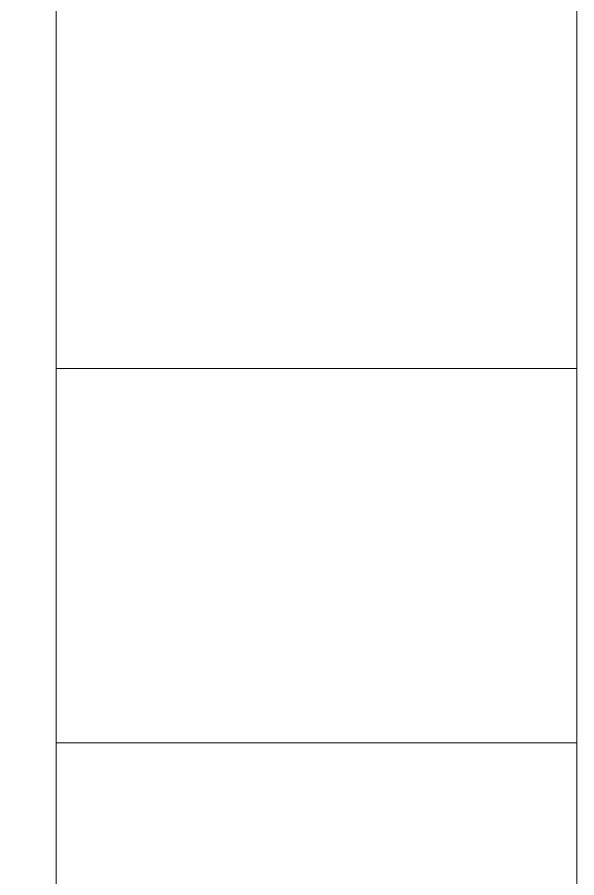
# Model space of a CAD drawing. Header units: inches. Extents: x 149946 to 166271, y -29520 to -26192.
# Drawn here: x 165793 to 166271, y -27499 to -26764 of the extents above; entities that cross this region are included whole.
import ezdxf

# ---------------------------------------------------------------- set-up
doc = ezdxf.new("R2010")
doc.units = ezdxf.units.IN
doc.header["$LTSCALE"] = 5
doc.header["$MEASUREMENT"] = 0
doc.layers.add('ele1', color=21, linetype='Continuous', lineweight=20)

msp = doc.modelspace()

# ---------------------------------------------------------------- linework, layer by layer
at = {"layer": 'ele1'}
for p, q in [((165826.48, -28347.82, -72.71), (165826.48, -26192.48, -72.71)), ((166271.13, -27064.3, -72.71), (165826.48, -27064.3, -72.71)), ((166271.13, -27384.06, -72.71), (165826.48, -27384.06, -72.71))]:
    msp.add_line(p, q, dxfattribs=at)
at = {"layer": 'ele1', "elevation": -72.71}
msp.add_lwpolyline([(163186.16, -26192.48), (166271.13, -26192.48), (166271.13, -28347.82), (163186.16, -28347.82)], close=True, dxfattribs=at)
msp.add_lwpolyline([(163186.16, -26192.48), (166271.13, -26192.48), (166271.13, -28347.82), (163186.16, -28347.82)], close=True, dxfattribs=at)

doc.saveas('drawing.dxf')
